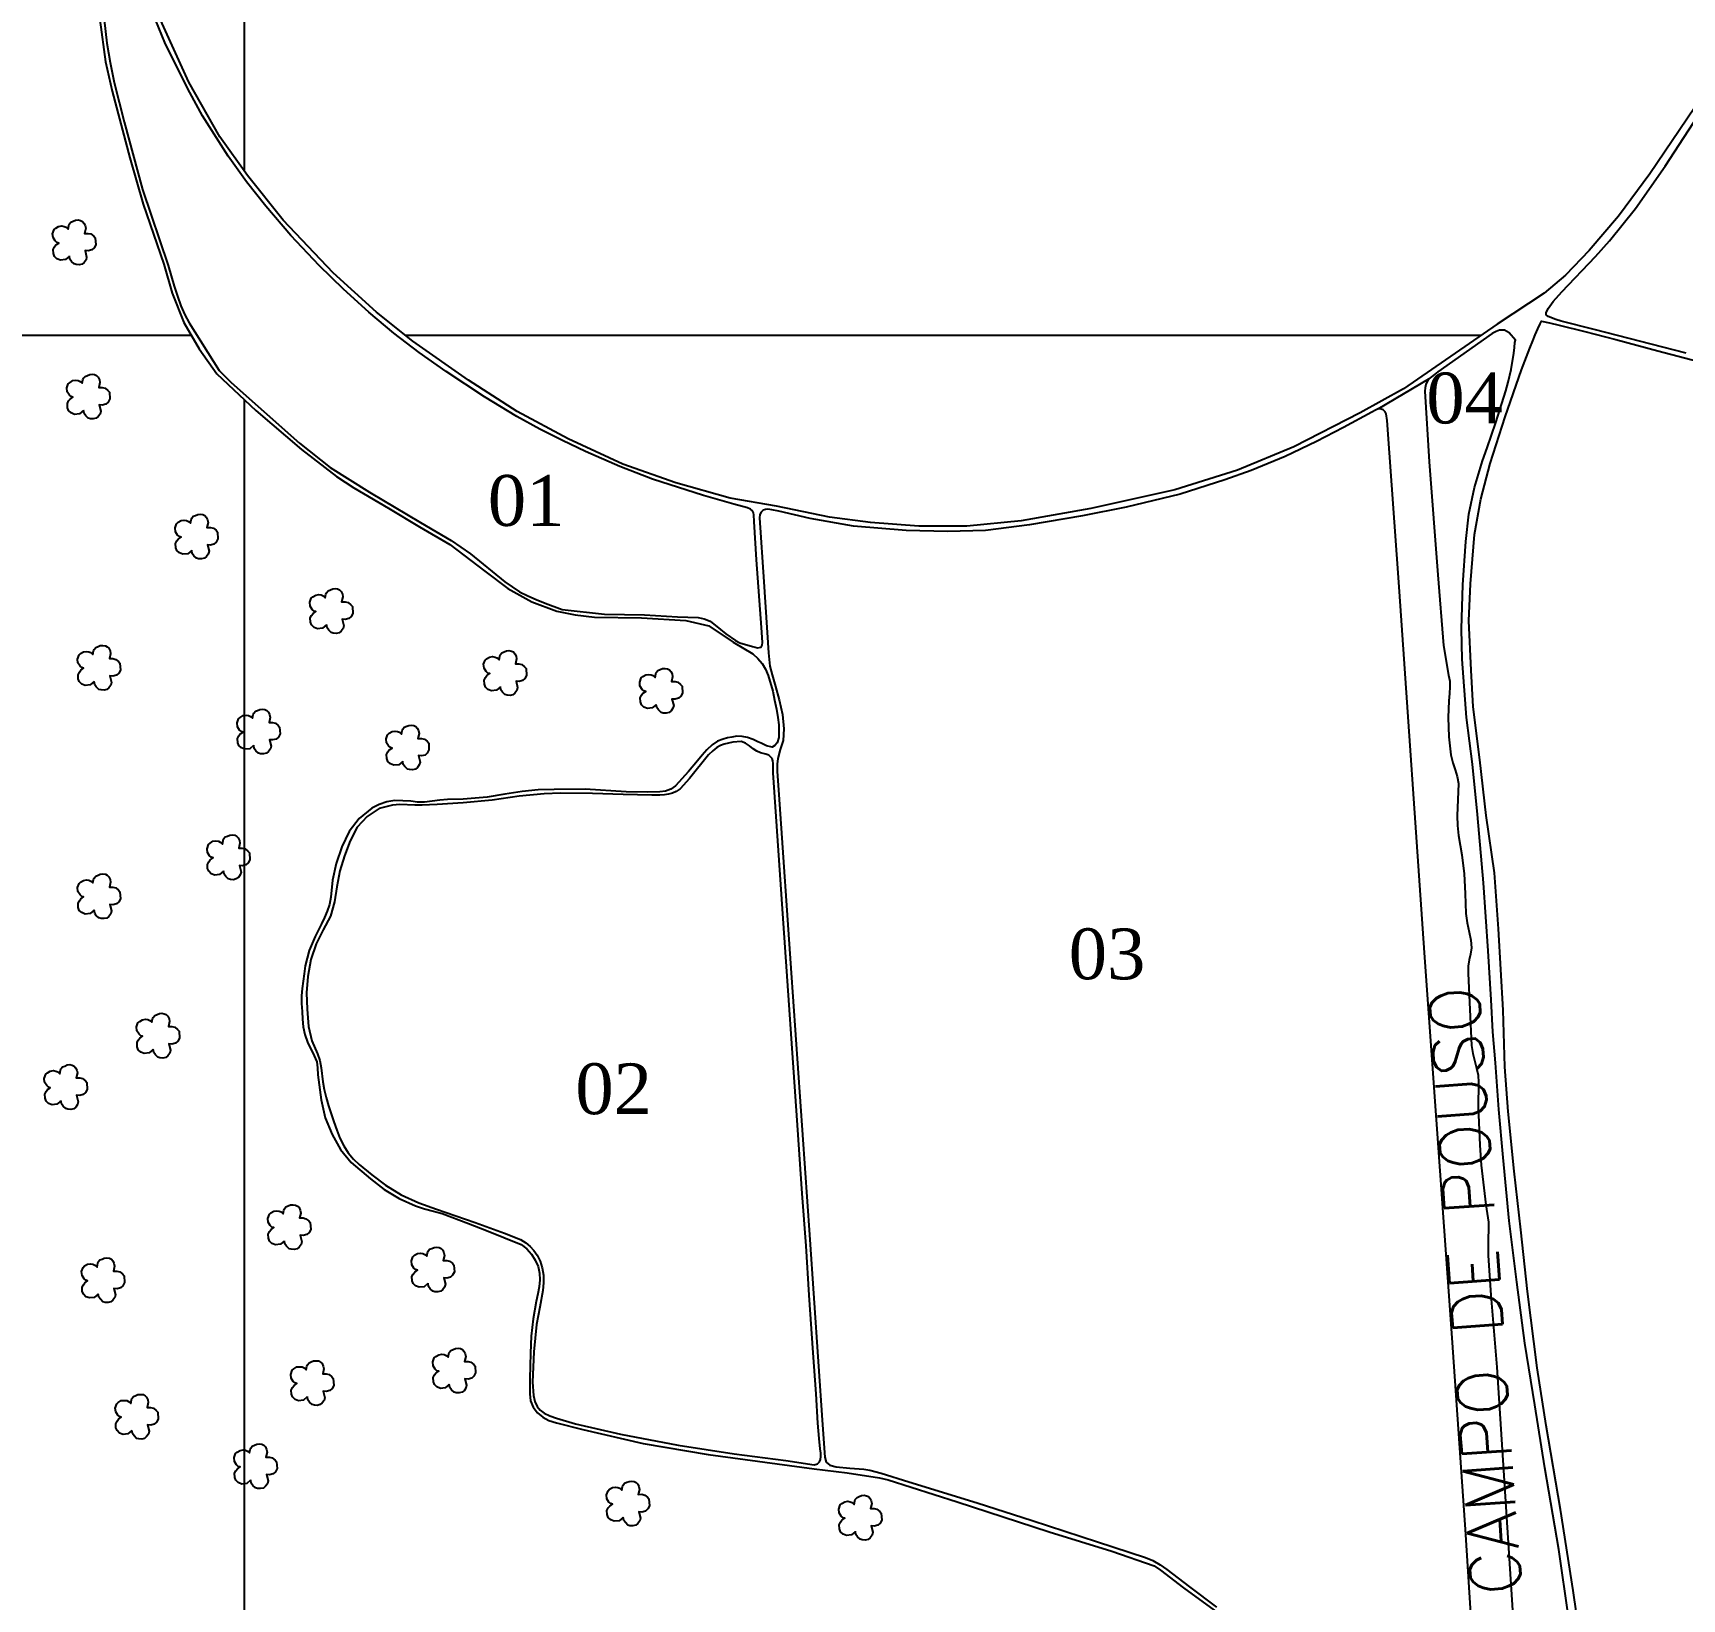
# Model space of a CAD drawing. Extents: x 736225 to 741536, y 7840815 to 7848326.
# Drawn here: x 736863 to 737935, y 7843178 to 7844196 of the extents above; entities that cross this region are included whole.
import ezdxf
from ezdxf.enums import TextEntityAlignment as Align

# ---------------------------------------------------------------- set-up
doc = ezdxf.new("R2010")
doc.units = 0
doc.header["$LTSCALE"] = 0.6
doc.linetypes.add('CONTINUO', pattern=[0])
for name, color, linetype in [('0114001311', 1, 'Continuous'), ('0114001311001', 5, 'Continuous'), ('0114001311002', 5, 'Continuous'), ('0114001311003', 5, 'Continuous'), ('0114001311004', 5, 'Continuous'), ('0114001311005', 5, 'Continuous'), ('0114001311010', 5, 'Continuous'), ('_SIMBOLO ARVORE', 118, 'Continuous'), ('CAMPO DE POUSO', 7, 'Continuous'), ('MALHA', 8, 'Continuous'), ('TEXTO', 7, 'Continuous'), ('TEXTO_NUN_TAL', 7, 'Continuous')]:
    doc.layers.add(name, color=color, linetype=linetype)
doc.styles.add('AREAS', font='times.ttf')
doc.styles.add('Simplex', font='simplex.shx')

msp = doc.modelspace()

# ---------------------------------------------------------------- linework, layer by layer
at = {"layer": '0114001311'}
for points in [[(736906, 7844205.1), (736909.7, 7844177.8), (736914.1, 7844158.6), (736925.4, 7844115.3), (736934.1, 7844085.2), (736947.5, 7844046.2), (736953.1, 7844027.3), (736960.6, 7844008.3), (736970.5, 7843991.1), (736982, 7843974.8), (737007.4, 7843951), (737037.2, 7843925.7), (737059.9, 7843908.1), (737071.2, 7843900.7), (737093.6, 7843887.6), (737113.8, 7843875.3), (737133.6, 7843863.9), (737156.3, 7843846.5), (737171.2, 7843835.2), (737186.8, 7843826.5), (737203.2, 7843820.5), (737215.1, 7843818.2), (737227.6, 7843816.6), (737258.1, 7843816.1), (737287.1, 7843814.4), (737302, 7843811), (737317.8, 7843800.4), (737330.6, 7843792.7), (737333.9, 7843789.8), (737336.6, 7843786.5), (737338.8, 7843782.9), (737340.6, 7843778.7), (737343.5, 7843768.5), (737344.7, 7843762.7), (737345.9, 7843756.9), (737346.8, 7843751.5), (737347.5, 7843746.6), (737347.4, 7843738.4), (737346.4, 7843735), (737344.8, 7843733.1), (737343.2, 7843732.2), (737339.4, 7843732.9), (737335.9, 7843734.6), (737333.8, 7843735.6), (737330.7, 7843737.1), (737327.2, 7843738.4), (737323.6, 7843739.1), (737320.1, 7843739.2), (737316.9, 7843738.7), (737314.2, 7843738.2), (737311.2, 7843737.3), (737307.7, 7843735.9), (737304.1, 7843733.6), (737300.7, 7843730.4), (737297.6, 7843726.8), (737294.7, 7843723.2), (737288.8, 7843716.2), (737280.2, 7843706.9), (737277.3, 7843704.8), (737273.8, 7843703.5), (737270.1, 7843703), (737262, 7843702.8), (737248.3, 7843703.1), (737221.6, 7843704.8), (737201.4, 7843704.6), (737191, 7843704.3), (737180.6, 7843703.2), (737169.3, 7843701.6), (737157.9, 7843699.6), (737142.3, 7843698.3), (737132.1, 7843698.1), (737127, 7843697.7), (737117, 7843696.4), (737112.6, 7843696.3), (737108.1, 7843697), (737097.7, 7843697.5), (737092.5, 7843696.6), (737087.6, 7843694.9), (737082.9, 7843692.4), (737074.5, 7843685.8), (737068, 7843677.3), (737063.3, 7843667.2), (737059.6, 7843656.5), (737057.3, 7843645.7), (737056.1, 7843634.5), (737055.3, 7843629.8), (737053.8, 7843625.4), (737052.1, 7843621.3), (737050.2, 7843617.3), (737046.1, 7843609.1), (737042.2, 7843600), (737039.5, 7843590), (737038.8, 7843584.8), (737037.5, 7843575.2), (737037.2, 7843570.4), (737037.2, 7843565.4), (737037.5, 7843560.2), (737037.7, 7843555.2), (737038.2, 7843550.2), (737039.3, 7843545.2), (737041.1, 7843540.3), (737045.3, 7843531.5), (737047, 7843527.5), (737047.5, 7843523.5), (737047.8, 7843519), (737050, 7843502.7), (737052.5, 7843491.2), (737057, 7843480.3), (737062.5, 7843470.5), (737069.5, 7843462.1), (737082, 7843451.5), (737090.9, 7843444.4), (737100.7, 7843438.6), (737111.3, 7843433.9), (737117.1, 7843432), (737122.9, 7843430.5), (737128.6, 7843428.8), (737145.6, 7843422.5), (737157.5, 7843417.8), (737179.9, 7843408.8), (737183.6, 7843406), (737186.6, 7843402.4), (737189.1, 7843398.6), (737190.9, 7843394.5), (737191.9, 7843390.2), (737192.1, 7843385.8), (737191.7, 7843381.3), (737190.7, 7843376.7), (737189.7, 7843371.7), (737187.8, 7843360.4), (737186.4, 7843349.2), (737186, 7843338.1), (737185.6, 7843321.6), (737185.5, 7843311.7), (737186, 7843307.1), (737187.7, 7843302.9), (737190.5, 7843299.3), (737194.1, 7843296.4), (737198, 7843294.4), (737202.9, 7843292.8), (737220.1, 7843288.4), (737259.3, 7843279.3), (737301.6, 7843272.1), (737370.4, 7843262.9), (737391.9, 7843260.2), (737413, 7843257), (737418.5, 7843255.7), (737463.5, 7843241.5), (737523.3, 7843222), (737564, 7843209.3), (737591.6, 7843199.7), (737595.6, 7843196.9), (737610.5, 7843185.6), (737649.6, 7843157.1)], [(737942.8, 7844147.7), (737913.9, 7844104.8), (737893.5, 7844077.3), (737874.3, 7844055.1), (737858.9, 7844038.9), (737845.1, 7844027.4), (737814.5, 7844007.2), (737753.6, 7843965), (737725.4, 7843949.6), (737682.4, 7843927.4), (737645.6, 7843912.3), (737604.9, 7843899.4), (737550.4, 7843887.3), (737505, 7843879.3), (737469.7, 7843875.7), (737438.5, 7843875.9), (737407.1, 7843878.1), (737380.5, 7843881.7), (737346, 7843888.7), (737315.9, 7843893.9), (737280.4, 7843904), (737246.1, 7843916.2), (737210.6, 7843932.6), (737177.4, 7843950.3), (737145.6, 7843970.7), (737109.4, 7843996.1), (737085.9, 7844014.9), (737057.7, 7844040.5), (737025.1, 7844074.8), (737002, 7844103.9), (736984.1, 7844128.9), (736963.8, 7844164.5), (736941.2, 7844214.6)]]:
    msp.add_lwpolyline(points, dxfattribs=at)
at = {"layer": '0114001311001'}
msp.add_lwpolyline([(736907, 7844220.5), (736910.6, 7844189.9), (736912.7, 7844177.2), (736913.9, 7844170.8), (736915.3, 7844164.3), (736921.9, 7844138.6), (736933.7, 7844094.8), (736950.5, 7844045.2), (736954.3, 7844031.9), (736956.4, 7844025.3), (736958.6, 7844019), (736961.3, 7844013.3), (736964, 7844008), (736983.5, 7843977.1), (736991.4, 7843969.2), (737035.8, 7843929.7), (737055.7, 7843914), (737081.4, 7843898), (737114.5, 7843878.1), (737134.4, 7843866.4), (737147, 7843857.8), (737169.4, 7843839.5), (737178.9, 7843833.2), (737184.2, 7843830.6), (737189.8, 7843828.2), (737195.5, 7843825.8), (737206.5, 7843821.7), (737234.1, 7843818.5), (737260.1, 7843818.1), (737281.5, 7843816.9), (737295.1, 7843816.4), (737299, 7843815.6), (737302.8, 7843814.1), (737309.6, 7843808.7), (737313, 7843805.9), (737319.3, 7843801.4), (737322.1, 7843799.9), (737330.4, 7843797.6), (737332, 7843797.2), (737333.6, 7843796.8), (737336, 7843797.1), (737336.6, 7843798.4), (737336.8, 7843800.1), (737336.1, 7843809.9), (737332.9, 7843854), (737331.4, 7843878.8), (737331.3, 7843883.1), (737331, 7843884.5), (737330.3, 7843885.8), (737329, 7843886.8), (737327.2, 7843887.7), (737318.3, 7843890.2), (737298.5, 7843895.7), (737265.3, 7843906.4), (737244, 7843914.7), (737221.7, 7843924.3), (737206.8, 7843931.4), (737192, 7843938.9), (737177.2, 7843947.2), (737156, 7843960), (737131.2, 7843976.4), (737113.6, 7843988.8), (737097.2, 7844001.3), (737081, 7844014.9), (737064.4, 7844029.9), (737048.6, 7844045.3), (737030.1, 7844064.7), (737013.9, 7844083.8), (737001.3, 7844099.7), (736989.5, 7844116.3), (736972.7, 7844142.7), (736964.5, 7844157.8), (736956.4, 7844173.7), (736948.3, 7844190.3), (736938.6, 7844214.2)], dxfattribs=at)
at = {"layer": '0114001311002'}
msp.add_lwpolyline([(737343.1, 7843724.8), (737341, 7843726.9), (737339.1, 7843727.6), (737335.5, 7843728.5), (737333.2, 7843729.4), (737330.7, 7843731.1), (737328.3, 7843733), (737325.7, 7843734.8), (737322.9, 7843735.7), (737317.5, 7843735.4), (737312, 7843734.1), (737309.6, 7843733.1), (737307.2, 7843731.8), (737304.6, 7843729.7), (737301.7, 7843727.1), (737289.4, 7843711.7), (737283.3, 7843705), (737280.7, 7843703.3), (737278.3, 7843702.3), (737275.7, 7843701.6), (737273.1, 7843701.2), (737270.2, 7843701), (737264.9, 7843700.9), (737246.2, 7843701.4), (737226.3, 7843702), (737205.6, 7843702.1), (737194.9, 7843701.7), (737178.6, 7843700.2), (737161, 7843697.7), (737142.2, 7843696), (737125.3, 7843694.9), (737120.3, 7843694.6), (737115.6, 7843694.3), (737110.8, 7843694.4), (737101, 7843694.9), (737096.3, 7843694.4), (737087.6, 7843692.2), (737079.9, 7843687.1), (737073.4, 7843680), (737068.7, 7843671.1), (737065.1, 7843661.4), (737062.1, 7843651.6), (737060, 7843641.4), (737058.6, 7843631.5), (737055.9, 7843622.2), (737051.1, 7843613.4), (737046.7, 7843604.2), (737043.2, 7843594), (737041.2, 7843583), (737040.3, 7843572.4), (737040.9, 7843561.7), (737041.7, 7843550.5), (737043.8, 7843541.2), (737047.6, 7843532.8), (737049, 7843528.3), (737049.8, 7843523.7), (737051, 7843514.5), (737051.9, 7843509.5), (737053.2, 7843504.3), (737054.6, 7843499), (737058.1, 7843488.4), (737060.1, 7843483), (737062.1, 7843477.8), (737064.6, 7843472.9), (737067.5, 7843468.3), (737070.9, 7843464.3), (737074.6, 7843460.7), (737082.9, 7843454), (737091.8, 7843447.3), (737101.9, 7843441), (737113.4, 7843435.8), (737124.9, 7843431.8), (737150.1, 7843423), (737169.1, 7843416.1), (737179.4, 7843412), (737183, 7843409.8), (737185.8, 7843407.5), (737188.2, 7843404.9), (737190.4, 7843401.8), (737192.3, 7843398), (737193.7, 7843393.5), (737194.4, 7843388.7), (737194.5, 7843383.9), (737194, 7843378.8), (737192, 7843368), (737190, 7843356.7), (737188.1, 7843339), (737187.4, 7843319.3), (737188, 7843310.6), (737188.9, 7843306.6), (737190.3, 7843303.5), (737192.2, 7843301.1), (737194.9, 7843299), (737198.6, 7843297.3), (737203, 7843295.9), (737215.3, 7843292.2), (737244.5, 7843285.4), (737282, 7843278.3), (737318.4, 7843272.6), (737352, 7843268.2), (737370.4, 7843265.4), (737372.7, 7843266.2), (737373.9, 7843267.4), (737374.6, 7843269), (737374.8, 7843270.8), (737374.7, 7843273), (737374.3, 7843275.8), (737373.6, 7843282.5), (737372.9, 7843292.6), (737371.8, 7843311.7), (737369.8, 7843338.3), (737367.2, 7843375.9), (737365.2, 7843407.8), (737362.7, 7843441.9), (737359.6, 7843486.4), (737350.3, 7843620.6), (737343.8, 7843715.4), (737343.7, 7843721.5), (737343.5, 7843723.3)], close=True, dxfattribs=at)
at = {"layer": '0114001311003'}
msp.add_lwpolyline([(737799.9, 7843131.3), (737793.9, 7843223.5), (737785, 7843351), (737767.6, 7843595.4), (737750.9, 7843836.4), (737743.1, 7843944.6), (737742.4, 7843948.9), (737741.8, 7843950.1), (737740.5, 7843951.4), (737738.5, 7843952), (737737.1, 7843952), (737735.4, 7843951.3), (737733, 7843950), (737714.6, 7843939.9), (737697.1, 7843930.8), (737676.8, 7843921), (737654.5, 7843911.9), (737637.5, 7843905.9), (737608.4, 7843896.7), (737573.3, 7843888.1), (737544.9, 7843882.5), (737510.5, 7843876.6), (737481.8, 7843872.9), (737457.2, 7843872.3), (737430.2, 7843872.9), (737396, 7843875.8), (737367.8, 7843880.7), (737347.4, 7843885.6), (737343, 7843886.5), (737340.3, 7843886.8), (737338.8, 7843886.7), (737337.3, 7843886.1), (737335.9, 7843884.9), (737335.1, 7843883.4), (737334.8, 7843881.2), (737337.7, 7843839.7), (737340.8, 7843793.5), (737341.7, 7843784.7), (737343.2, 7843779.1), (737345.4, 7843771.6), (737347.8, 7843762.9), (737349.8, 7843753.3), (737350.8, 7843744.1), (737350.3, 7843736.4), (737348.4, 7843730.6), (737346.8, 7843724.8), (737346.5, 7843721), (737346.4, 7843716.4), (737347.7, 7843698.1), (737355.2, 7843588.4), (737367.4, 7843415), (737375.9, 7843291.5), (737377.3, 7843270.4), (737378.3, 7843267.2), (737380.7, 7843265.3), (737384.8, 7843264.2), (737393.6, 7843263.4), (737402.8, 7843262.6), (737406.7, 7843262), (737414.1, 7843260.1), (737432, 7843254.5), (737476.4, 7843240.8), (737512.1, 7843229.2), (737554.7, 7843215.5), (737585.9, 7843205.2), (737590.6, 7843203.2), (737595.4, 7843200.5), (737599.7, 7843197.5), (737603.4, 7843194.6), (737614.5, 7843186.2), (737632.1, 7843172.9)], dxfattribs=at)
at = {"layer": '0114001311004'}
msp.add_lwpolyline([(737861, 7843166.7), (737854.7, 7843210.4), (737845.5, 7843263.6), (737839, 7843304.5), (737832.6, 7843344.5), (737827.3, 7843384.3), (737822.4, 7843424.2), (737818.4, 7843465.4), (737815.6, 7843496.6), (737813.5, 7843526.9), (737811.7, 7843547.1), (737810.6, 7843567.8), (737808.7, 7843599.7), (737807.1, 7843621.7), (737805.7, 7843643.9), (737801.7, 7843688.4), (737798.5, 7843721.1), (737794.6, 7843751.3), (737791.7, 7843789.3), (737791.4, 7843809), (737792.2, 7843837.7), (737794.1, 7843865.8), (737796.2, 7843883.6), (737799.9, 7843900.9), (737805.1, 7843918.2), (737808.1, 7843926.8), (737813.7, 7843943.1), (737820.2, 7843963.9), (737821.7, 7843969.4), (737823.6, 7843977.7), (737825.3, 7843988.3), (737825.9, 7843992), (737826.1, 7843995.2), (737826.4, 7843996.8), (737822.3, 7844001.5), (737819.2, 7844003.2), (737817.4, 7844003.3), (737816, 7844003.2), (737813.9, 7844002.3), (737811.2, 7844001.1), (737776, 7843976.1), (737773.8, 7843974.5), (737771.9, 7843973), (737770.2, 7843971.5), (737769, 7843969.8), (737768.2, 7843967.9), (737767.8, 7843965.8), (737767.6, 7843963.6), (737770.4, 7843917.7), (737775.9, 7843844.1), (737779.7, 7843798.2), (737783, 7843779), (737783.7, 7843775.1), (737783.8, 7843771.3), (737783.6, 7843767.1), (737783.1, 7843762.3), (737782.6, 7843751.3), (737783.1, 7843738.9), (737783.7, 7843732.9), (737784.5, 7843727.2), (737785.7, 7843722), (737787.2, 7843717.4), (737788.5, 7843713), (737789.3, 7843708.4), (737788.5, 7843687.4), (737788.8, 7843681.1), (737789.5, 7843674.6), (737791.6, 7843662), (737793, 7843649.8), (737793.8, 7843636.9), (737794.1, 7843623.9), (737795, 7843617.8), (737796.4, 7843611.9), (737797.5, 7843606.6), (737797.8, 7843601.7), (737797.3, 7843597.6), (737796.4, 7843593.9), (737795.7, 7843589.7), (737795.6, 7843584.9), (737797.9, 7843538.1), (737798.7, 7843532.9), (737801.2, 7843523.3), (737802.1, 7843518.8), (737802.4, 7843514.1), (737802.1, 7843497.9), (737803.3, 7843473.4), (737804.1, 7843460.3), (737807.2, 7843434.6), (737809, 7843423.3), (737809, 7843418.1), (737808.7, 7843413), (737808.7, 7843401.6), (737810.5, 7843375.7), (737814.4, 7843329), (737832.5, 7843046.6)], dxfattribs=at)
at = {"layer": '0114001311005'}
msp.add_lwpolyline([(737870.2, 7843140.4), (737864, 7843183.7), (737855.8, 7843236.4), (737846.4, 7843291.1), (737840.5, 7843328.5), (737834.2, 7843378.1), (737829.9, 7843418.3), (737825.5, 7843456.5), (737821.6, 7843495.2), (737819.6, 7843524.3), (737818.5, 7843561), (737815.5, 7843614), (737812.7, 7843650.5), (737807.4, 7843687.7), (737803.2, 7843723.9), (737798.9, 7843758.3), (737797.7, 7843782.2), (737796.2, 7843814.3), (737797.2, 7843838.2), (737799.9, 7843870.3), (737804, 7843893.4), (737810, 7843916.5), (737819.7, 7843946.8), (737830.4, 7843977.5), (737835.7, 7843991.6), (737837.7, 7843996.4), (737839.2, 7844000.3), (737840.9, 7844004.2), (737842.5, 7844007.3), (737843.3, 7844009), (737848.5, 7844008), (737854.8, 7844006.6), (737871.6, 7844002.4), (737891.8, 7843997.2), (737919, 7843989.9), (737953.7, 7843980.7)], dxfattribs=at)
at = {"layer": '0114001311010'}
msp.add_lwpolyline([(737937.4, 7843988.3), (737877.6, 7844003.7), (737856.2, 7844009.1), (737852.6, 7844010.1), (737847.7, 7844012.2), (737846.3, 7844013.2), (737846.3, 7844014.6), (737847.7, 7844017.4), (737850.9, 7844021.8), (737856.5, 7844028.2), (737878.4, 7844051.1), (737887.5, 7844061.3), (737904.4, 7844082.3), (737923.7, 7844109.9), (737951.3, 7844152.2)], dxfattribs=at)
at = {"layer": '_SIMBOLO ARVORE', "color": 3, "linetype": 'CONTINUO'}
for points in [[(736886.1, 7844051.2, 0), (736883.6, 7844049.1, 0), (736880.4, 7844048.8, 0), (736878.1, 7844049.6, 0), (736876.5, 7844051.2, 0), (736875.8, 7844053.1, 0), (736875.6, 7844055.7, 0), (736876.5, 7844057.4, 0), (736877.4, 7844058.7, 0), (736879.3, 7844059.9, 0), (736878.1, 7844060.3, 0), (736876.9, 7844061.3, 0), (736875.6, 7844063.4, 0), (736875.3, 7844065.9, 0), (736876.3, 7844068.6, 0), (736877.4, 7844069.6, 0), (736879.2, 7844070.7, 0), (736881.2, 7844071, 0), (736882.8, 7844070.7, 0), (736884, 7844070.2, 0), (736885.4, 7844068.9, 0), (736885.8, 7844071.3, 0), (736886.1, 7844072.2, 0), (736887.2, 7844073.5, 0), (736888.7, 7844074.1, 0), (736890.2, 7844074.7, 0), (736891.8, 7844074.9, 0), (736893.4, 7844074.6, 0), (736894.7, 7844074, 0), (736895.6, 7844072.9, 0), (736896.5, 7844071.3, 0), (736896.8, 7844069.5, 0), (736896, 7844066.2, 0), (736898.3, 7844066.2, 0), (736900.2, 7844065.8, 0), (736902, 7844064.4, 0), (736903, 7844063.2, 0), (736903.3, 7844058.8, 0), (736902.2, 7844056.7, 0), (736900.7, 7844055.4, 0), (736898.4, 7844054.8, 0), (736896.4, 7844055, 0), (736897.4, 7844050.8, 0), (736897, 7844049, 0), (736895.7, 7844047.3, 0), (736894.4, 7844046.2, 0), (736892.5, 7844045.8, 0), (736890.6, 7844045.9, 0), (736889.2, 7844046.3, 0), (736887.6, 7844047.9, 0), (736886.5, 7844049.3, 0), (736886.2, 7844051.5, 0)], [(736895.3, 7843951, 0), (736892.8, 7843948.9, 0), (736889.6, 7843948.5, 0), (736887.3, 7843949.4, 0), (736885.7, 7843951, 0), (736885, 7843952.8, 0), (736884.9, 7843955.5, 0), (736885.7, 7843957.2, 0), (736886.7, 7843958.4, 0), (736888.5, 7843959.7, 0), (736887.3, 7843960.1, 0), (736886.2, 7843961, 0), (736884.8, 7843963.2, 0), (736884.6, 7843965.7, 0), (736885.5, 7843968.4, 0), (736886.6, 7843969.3, 0), (736888.5, 7843970.5, 0), (736890.4, 7843970.7, 0), (736892, 7843970.5, 0), (736893.2, 7843969.9, 0), (736894.6, 7843968.7, 0), (736895, 7843971, 0), (736895.4, 7843972, 0), (736896.4, 7843973.2, 0), (736897.9, 7843973.8, 0), (736899.4, 7843974.5, 0), (736901.1, 7843974.6, 0), (736902.6, 7843974.4, 0), (736903.9, 7843973.7, 0), (736904.9, 7843972.7, 0), (736905.7, 7843971, 0), (736906, 7843969.2, 0), (736905.3, 7843966, 0), (736907.6, 7843966, 0), (736909.4, 7843965.5, 0), (736911.2, 7843964.1, 0), (736912.2, 7843963, 0), (736912.5, 7843958.5, 0), (736911.4, 7843956.5, 0), (736909.9, 7843955.2, 0), (736907.6, 7843954.5, 0), (736905.6, 7843954.7, 0), (736906.7, 7843950.5, 0), (736906.2, 7843948.7, 0), (736905, 7843947, 0), (736903.6, 7843946, 0), (736901.7, 7843945.5, 0), (736899.9, 7843945.6, 0), (736898.4, 7843946, 0), (736896.8, 7843947.6, 0), (736895.7, 7843949, 0), (736895.4, 7843951.2, 0)], [(736965.7, 7843860, 0), (736963.1, 7843857.9, 0), (736959.9, 7843857.5, 0), (736957.7, 7843858.4, 0), (736956, 7843860, 0), (736955.4, 7843861.8, 0), (736955.2, 7843864.5, 0), (736956.1, 7843866.2, 0), (736957, 7843867.4, 0), (736958.8, 7843868.7, 0), (736957.7, 7843869, 0), (736956.5, 7843870, 0), (736955.1, 7843872.1, 0), (736954.9, 7843874.7, 0), (736955.9, 7843877.3, 0), (736956.9, 7843878.3, 0), (736958.8, 7843879.4, 0), (736960.8, 7843879.7, 0), (736962.3, 7843879.5, 0), (736963.6, 7843878.9, 0), (736964.9, 7843877.7, 0), (736965.4, 7843880, 0), (736965.7, 7843880.9, 0), (736966.7, 7843882.2, 0), (736968.2, 7843882.8, 0), (736969.7, 7843883.4, 0), (736971.4, 7843883.6, 0), (736973, 7843883.4, 0), (736974.2, 7843882.7, 0), (736975.2, 7843881.7, 0), (736976, 7843880, 0), (736976.4, 7843878.2, 0), (736975.6, 7843874.9, 0), (736977.9, 7843875, 0), (736979.8, 7843874.5, 0), (736981.6, 7843873.1, 0), (736982.5, 7843872, 0), (736982.8, 7843867.5, 0), (736981.7, 7843865.5, 0), (736980.2, 7843864.1, 0), (736977.9, 7843863.5, 0), (736975.9, 7843863.7, 0), (736977, 7843859.5, 0), (736976.5, 7843857.7, 0), (736975.3, 7843856, 0), (736974, 7843854.9, 0), (736972.1, 7843854.5, 0), (736970.2, 7843854.6, 0), (736968.8, 7843855, 0), (736967.2, 7843856.6, 0), (736966.1, 7843858, 0), (736965.7, 7843860.2, 0)], [(737053.3, 7843811.6, 0), (737050.8, 7843809.5, 0), (737047.6, 7843809.1, 0), (737045.3, 7843810, 0), (737043.7, 7843811.6, 0), (737043, 7843813.4, 0), (737042.8, 7843816.1, 0), (737043.7, 7843817.8, 0), (737044.6, 7843819, 0), (737046.5, 7843820.3, 0), (737045.3, 7843820.6, 0), (737044.1, 7843821.6, 0), (737042.8, 7843823.7, 0), (737042.5, 7843826.3, 0), (737043.5, 7843828.9, 0), (737044.5, 7843829.9, 0), (737046.4, 7843831, 0), (737048.4, 7843831.3, 0), (737050, 7843831.1, 0), (737051.2, 7843830.5, 0), (737052.6, 7843829.3, 0), (737053, 7843831.6, 0), (737053.3, 7843832.5, 0), (737054.4, 7843833.8, 0), (737055.9, 7843834.4, 0), (737057.4, 7843835, 0), (737059, 7843835.2, 0), (737060.6, 7843835, 0), (737061.9, 7843834.3, 0), (737062.8, 7843833.3, 0), (737063.7, 7843831.6, 0), (737064, 7843829.8, 0), (737063.2, 7843826.5, 0), (737065.5, 7843826.6, 0), (737067.4, 7843826.1, 0), (737069.2, 7843824.7, 0), (737070.2, 7843823.6, 0), (737070.4, 7843819.1, 0), (737069.3, 7843817.1, 0), (737067.9, 7843815.7, 0), (737065.6, 7843815.1, 0), (737063.6, 7843815.3, 0), (737064.6, 7843811.1, 0), (737064.1, 7843809.3, 0), (737062.9, 7843807.6, 0), (737061.6, 7843806.5, 0), (737059.7, 7843806.1, 0), (737057.8, 7843806.2, 0), (737056.4, 7843806.6, 0), (737054.8, 7843808.2, 0), (737053.7, 7843809.6, 0), (737053.4, 7843811.8, 0)], [(736902.2, 7843774.7, 0), (736899.7, 7843772.6, 0), (736896.5, 7843772.2, 0), (736894.2, 7843773.1, 0), (736892.6, 7843774.7, 0), (736892, 7843776.5, 0), (736891.8, 7843779.2, 0), (736892.7, 7843780.9, 0), (736893.6, 7843782.1, 0), (736895.4, 7843783.4, 0), (736894.2, 7843783.8, 0), (736893.1, 7843784.7, 0), (736891.7, 7843786.9, 0), (736891.5, 7843789.4, 0), (736892.5, 7843792.1, 0), (736893.5, 7843793, 0), (736895.4, 7843794.2, 0), (736897.3, 7843794.4, 0), (736898.9, 7843794.2, 0), (736900.2, 7843793.6, 0), (736901.5, 7843792.4, 0), (736901.9, 7843794.7, 0), (736902.3, 7843795.7, 0), (736903.3, 7843797, 0), (736904.8, 7843797.5, 0), (736906.3, 7843798.2, 0), (736908, 7843798.3, 0), (736909.6, 7843798.1, 0), (736910.8, 7843797.4, 0), (736911.8, 7843796.4, 0), (736912.6, 7843794.7, 0), (736912.9, 7843792.9, 0), (736912.2, 7843789.7, 0), (736914.5, 7843789.7, 0), (736916.4, 7843789.2, 0), (736918.1, 7843787.8, 0), (736919.1, 7843786.7, 0), (736919.4, 7843782.2, 0), (736918.3, 7843780.2, 0), (736916.8, 7843778.9, 0), (736914.5, 7843778.2, 0), (736912.5, 7843778.4, 0), (736913.6, 7843774.2, 0), (736913.1, 7843772.4, 0), (736911.9, 7843770.7, 0), (736910.6, 7843769.7, 0), (736908.7, 7843769.2, 0), (736906.8, 7843769.3, 0), (736905.4, 7843769.7, 0), (736903.7, 7843771.3, 0), (736902.7, 7843772.7, 0), (736902.3, 7843774.9, 0)], [(737166.3, 7843771.2, 0), (737163.8, 7843769.1, 0), (737160.6, 7843768.8, 0), (737158.3, 7843769.6, 0), (737156.7, 7843771.2, 0), (737156, 7843773.1, 0), (737155.8, 7843775.7, 0), (737156.7, 7843777.4, 0), (737157.6, 7843778.7, 0), (737159.5, 7843779.9, 0), (737158.3, 7843780.3, 0), (737157.1, 7843781.3, 0), (737155.8, 7843783.4, 0), (737155.5, 7843786, 0), (737156.5, 7843788.6, 0), (737157.5, 7843789.6, 0), (737159.4, 7843790.7, 0), (737161.4, 7843791, 0), (737163, 7843790.7, 0), (737164.2, 7843790.2, 0), (737165.6, 7843788.9, 0), (737166, 7843791.3, 0), (737166.3, 7843792.2, 0), (737167.3, 7843793.5, 0), (737168.9, 7843794.1, 0), (737170.3, 7843794.7, 0), (737172, 7843794.9, 0), (737173.6, 7843794.6, 0), (737174.9, 7843794, 0), (737175.8, 7843792.9, 0), (737176.7, 7843791.3, 0), (737177, 7843789.5, 0), (737176.2, 7843786.2, 0), (737178.5, 7843786.2, 0), (737180.4, 7843785.8, 0), (737182.2, 7843784.4, 0), (737183.2, 7843783.2, 0), (737183.4, 7843778.8, 0), (737182.3, 7843776.7, 0), (737180.9, 7843775.4, 0), (737178.6, 7843774.8, 0), (737176.6, 7843775, 0), (737177.6, 7843770.8, 0), (737177.1, 7843769, 0), (737175.9, 7843767.3, 0), (737174.6, 7843766.2, 0), (737172.7, 7843765.8, 0), (737170.8, 7843765.9, 0), (737169.4, 7843766.3, 0), (737167.8, 7843767.9, 0), (737166.7, 7843769.3, 0), (737166.4, 7843771.5, 0)], [(737267.7, 7843759.7, 0), (737265.2, 7843757.6, 0), (737262, 7843757.2, 0), (737259.8, 7843758.1, 0), (737258.1, 7843759.7, 0), (737257.5, 7843761.5, 0), (737257.3, 7843764.2, 0), (737258.2, 7843765.9, 0), (737259.1, 7843767.2, 0), (737260.9, 7843768.4, 0), (737259.7, 7843768.8, 0), (737258.6, 7843769.7, 0), (737257.2, 7843771.9, 0), (737257, 7843774.4, 0), (737258, 7843777.1, 0), (737259, 7843778, 0), (737260.9, 7843779.2, 0), (737262.8, 7843779.4, 0), (737264.4, 7843779.2, 0), (737265.7, 7843778.6, 0), (737267, 7843777.4, 0), (737267.4, 7843779.8, 0), (737267.8, 7843780.7, 0), (737268.8, 7843782, 0), (737270.3, 7843782.5, 0), (737271.8, 7843783.2, 0), (737273.5, 7843783.3, 0), (737275.1, 7843783.1, 0), (737276.3, 7843782.4, 0), (737277.3, 7843781.4, 0), (737278.1, 7843779.8, 0), (737278.4, 7843777.9, 0), (737277.7, 7843774.7, 0), (737280, 7843774.7, 0), (737281.9, 7843774.3, 0), (737283.6, 7843772.8, 0), (737284.6, 7843771.7, 0), (737284.9, 7843767.2, 0), (737283.8, 7843765.2, 0), (737282.3, 7843763.9, 0), (737280, 7843763.3, 0), (737278, 7843763.4, 0), (737279.1, 7843759.3, 0), (737278.6, 7843757.5, 0), (737277.4, 7843755.8, 0), (737276.1, 7843754.7, 0), (737274.2, 7843754.2, 0), (737272.3, 7843754.3, 0), (737270.9, 7843754.7, 0), (737269.3, 7843756.3, 0), (737268.2, 7843757.8, 0), (737267.8, 7843759.9, 0)], [(737006, 7843733.2, 0), (737003.5, 7843731.1, 0), (737000.3, 7843730.7, 0), (736998, 7843731.6, 0), (736996.4, 7843733.2, 0), (736995.7, 7843735, 0), (736995.6, 7843737.7, 0), (736996.4, 7843739.4, 0), (736997.3, 7843740.7, 0), (736999.2, 7843741.9, 0), (736998, 7843742.3, 0), (736996.9, 7843743.2, 0), (736995.5, 7843745.4, 0), (736995.3, 7843747.9, 0), (736996.2, 7843750.6, 0), (736997.3, 7843751.5, 0), (736999.1, 7843752.7, 0), (737001.1, 7843752.9, 0), (737002.7, 7843752.7, 0), (737003.9, 7843752.1, 0), (737005.3, 7843750.9, 0), (737005.7, 7843753.3, 0), (737006.1, 7843754.2, 0), (737007.1, 7843755.5, 0), (737008.6, 7843756, 0), (737010.1, 7843756.7, 0), (737011.7, 7843756.8, 0), (737013.3, 7843756.6, 0), (737014.6, 7843755.9, 0), (737015.6, 7843754.9, 0), (737016.4, 7843753.3, 0), (737016.7, 7843751.4, 0), (737016, 7843748.2, 0), (737018.2, 7843748.2, 0), (737020.1, 7843747.8, 0), (737021.9, 7843746.3, 0), (737022.9, 7843745.2, 0), (737023.2, 7843740.7, 0), (737022.1, 7843738.7, 0), (737020.6, 7843737.4, 0), (737018.3, 7843736.8, 0), (737016.3, 7843736.9, 0), (737017.4, 7843732.8, 0), (737016.9, 7843731, 0), (737015.7, 7843729.3, 0), (737014.3, 7843728.2, 0), (737012.4, 7843727.7, 0), (737010.5, 7843727.8, 0), (737009.1, 7843728.2, 0), (737007.5, 7843729.8, 0), (737006.4, 7843731.3, 0), (737006.1, 7843733.4, 0)], [(737102.9, 7843722.8, 0), (737100.3, 7843720.7, 0), (737097.1, 7843720.4, 0), (737094.9, 7843721.3, 0), (737093.3, 7843722.8, 0), (737092.6, 7843724.7, 0), (737092.4, 7843727.3, 0), (737093.3, 7843729, 0), (737094.2, 7843730.3, 0), (737096, 7843731.5, 0), (737094.9, 7843731.9, 0), (737093.7, 7843732.9, 0), (737092.4, 7843735, 0), (737092.1, 7843737.6, 0), (737093.1, 7843740.2, 0), (737094.1, 7843741.2, 0), (737096, 7843742.3, 0), (737098, 7843742.6, 0), (737099.5, 7843742.3, 0), (737100.8, 7843741.8, 0), (737102.2, 7843740.6, 0), (737102.6, 7843742.9, 0), (737102.9, 7843743.8, 0), (737103.9, 7843745.1, 0), (737105.5, 7843745.7, 0), (737106.9, 7843746.3, 0), (737108.6, 7843746.5, 0), (737110.2, 7843746.2, 0), (737111.5, 7843745.6, 0), (737112.4, 7843744.5, 0), (737113.2, 7843742.9, 0), (737113.6, 7843741.1, 0), (737112.8, 7843737.8, 0), (737115.1, 7843737.8, 0), (737117, 7843737.4, 0), (737118.8, 7843736, 0), (737119.8, 7843734.8, 0), (737120, 7843730.4, 0), (737118.9, 7843728.3, 0), (737117.5, 7843727, 0), (737115.2, 7843726.4, 0), (737113.1, 7843726.6, 0), (737114.2, 7843722.4, 0), (737113.7, 7843720.6, 0), (737112.5, 7843718.9, 0), (737111.2, 7843717.8, 0), (737109.3, 7843717.4, 0), (737107.4, 7843717.5, 0), (737106, 7843717.9, 0), (737104.4, 7843719.5, 0), (737103.3, 7843720.9, 0), (737102.9, 7843723.1, 0)], [(736986.4, 7843651.4, 0), (736983.9, 7843649.3, 0), (736980.7, 7843648.9, 0), (736978.4, 7843649.8, 0), (736976.8, 7843651.4, 0), (736976.1, 7843653.2, 0), (736976, 7843655.9, 0), (736976.8, 7843657.6, 0), (736977.7, 7843658.9, 0), (736979.6, 7843660.1, 0), (736978.4, 7843660.5, 0), (736977.3, 7843661.4, 0), (736975.9, 7843663.6, 0), (736975.7, 7843666.1, 0), (736976.6, 7843668.8, 0), (736977.7, 7843669.7, 0), (736979.5, 7843670.9, 0), (736981.5, 7843671.1, 0), (736983.1, 7843670.9, 0), (736984.3, 7843670.3, 0), (736985.7, 7843669.1, 0), (736986.1, 7843671.4, 0), (736986.5, 7843672.4, 0), (736987.5, 7843673.7, 0), (736989, 7843674.2, 0), (736990.5, 7843674.9, 0), (736992.1, 7843675, 0), (736993.7, 7843674.8, 0), (736995, 7843674.1, 0), (736996, 7843673.1, 0), (736996.8, 7843671.5, 0), (736997.1, 7843669.6, 0), (736996.4, 7843666.4, 0), (736998.6, 7843666.4, 0), (737000.5, 7843665.9, 0), (737002.3, 7843664.5, 0), (737003.3, 7843663.4, 0), (737003.6, 7843658.9, 0), (737002.5, 7843656.9, 0), (737001, 7843655.6, 0), (736998.7, 7843655, 0), (736996.7, 7843655.1, 0), (736997.8, 7843650.9, 0), (736997.3, 7843649.2, 0), (736996.1, 7843647.4, 0), (736994.7, 7843646.4, 0), (736992.8, 7843645.9, 0), (736990.9, 7843646, 0), (736989.5, 7843646.4, 0), (736987.9, 7843648, 0), (736986.8, 7843649.5, 0), (736986.5, 7843651.6, 0)], [(736902.2, 7843626.1, 0), (736899.7, 7843623.9, 0), (736896.5, 7843623.6, 0), (736894.2, 7843624.5, 0), (736892.6, 7843626, 0), (736892, 7843627.9, 0), (736891.8, 7843630.6, 0), (736892.7, 7843632.3, 0), (736893.6, 7843633.5, 0), (736895.4, 7843634.8, 0), (736894.2, 7843635.1, 0), (736893.1, 7843636.1, 0), (736891.7, 7843638.2, 0), (736891.5, 7843640.8, 0), (736892.5, 7843643.4, 0), (736893.5, 7843644.4, 0), (736895.4, 7843645.5, 0), (736897.3, 7843645.8, 0), (736898.9, 7843645.6, 0), (736900.2, 7843645, 0), (736901.5, 7843643.8, 0), (736901.9, 7843646.1, 0), (736902.3, 7843647, 0), (736903.3, 7843648.3, 0), (736904.8, 7843648.9, 0), (736906.3, 7843649.5, 0), (736908, 7843649.7, 0), (736909.6, 7843649.5, 0), (736910.8, 7843648.8, 0), (736911.8, 7843647.8, 0), (736912.6, 7843646.1, 0), (736912.9, 7843644.3, 0), (736912.2, 7843641, 0), (736914.5, 7843641.1, 0), (736916.4, 7843640.6, 0), (736918.1, 7843639.2, 0), (736919.1, 7843638.1, 0), (736919.4, 7843633.6, 0), (736918.3, 7843631.6, 0), (736916.8, 7843630.2, 0), (736914.5, 7843629.6, 0), (736912.5, 7843629.8, 0), (736913.6, 7843625.6, 0), (736913.1, 7843623.8, 0), (736911.9, 7843622.1, 0), (736910.6, 7843621, 0), (736908.7, 7843620.6, 0), (736906.8, 7843620.7, 0), (736905.4, 7843621.1, 0), (736903.7, 7843622.7, 0), (736902.7, 7843624.1, 0), (736902.3, 7843626.3, 0)], [(736940.6, 7843535.5, 0), (736938.1, 7843533.3, 0), (736934.9, 7843533, 0), (736932.6, 7843533.9, 0), (736931, 7843535.4, 0), (736930.3, 7843537.3, 0), (736930.2, 7843540, 0), (736931, 7843541.6, 0), (736931.9, 7843542.9, 0), (736933.8, 7843544.1, 0), (736932.6, 7843544.5, 0), (736931.5, 7843545.5, 0), (736930.1, 7843547.6, 0), (736929.9, 7843550.2, 0), (736930.8, 7843552.8, 0), (736931.9, 7843553.8, 0), (736933.7, 7843554.9, 0), (736935.7, 7843555.2, 0), (736937.3, 7843555, 0), (736938.5, 7843554.4, 0), (736939.9, 7843553.2, 0), (736940.3, 7843555.5, 0), (736940.7, 7843556.4, 0), (736941.7, 7843557.7, 0), (736943.2, 7843558.3, 0), (736944.7, 7843558.9, 0), (736946.3, 7843559.1, 0), (736947.9, 7843558.8, 0), (736949.2, 7843558.2, 0), (736950.2, 7843557.1, 0), (736951, 7843555.5, 0), (736951.3, 7843553.7, 0), (736950.6, 7843550.4, 0), (736952.8, 7843550.4, 0), (736954.7, 7843550, 0), (736956.5, 7843548.6, 0), (736957.5, 7843547.5, 0), (736957.8, 7843543, 0), (736956.7, 7843541, 0), (736955.2, 7843539.6, 0), (736952.9, 7843539, 0), (736950.9, 7843539.2, 0), (736952, 7843535, 0), (736951.5, 7843533.2, 0), (736950.3, 7843531.5, 0), (736948.9, 7843530.4, 0), (736947, 7843530, 0), (736945.1, 7843530.1, 0), (736943.7, 7843530.5, 0), (736942.1, 7843532.1, 0), (736941, 7843533.5, 0), (736940.7, 7843535.7, 0)], [(736880.6, 7843502, 0), (736878.1, 7843499.9, 0), (736874.9, 7843499.6, 0), (736872.7, 7843500.4, 0), (736871, 7843502, 0), (736870.4, 7843503.8, 0), (736870.2, 7843506.5, 0), (736871.1, 7843508.2, 0), (736872, 7843509.5, 0), (736873.8, 7843510.7, 0), (736872.7, 7843511.1, 0), (736871.5, 7843512.1, 0), (736870.1, 7843514.2, 0), (736869.9, 7843516.7, 0), (736870.9, 7843519.4, 0), (736871.9, 7843520.4, 0), (736873.8, 7843521.5, 0), (736875.8, 7843521.8, 0), (736877.3, 7843521.5, 0), (736878.6, 7843521, 0), (736879.9, 7843519.7, 0), (736880.4, 7843522.1, 0), (736880.7, 7843523, 0), (736881.7, 7843524.3, 0), (736883.2, 7843524.8, 0), (736884.7, 7843525.5, 0), (736886.4, 7843525.7, 0), (736888, 7843525.4, 0), (736889.2, 7843524.8, 0), (736890.2, 7843523.7, 0), (736891, 7843522.1, 0), (736891.4, 7843520.3, 0), (736890.6, 7843517, 0), (736892.9, 7843517, 0), (736894.8, 7843516.6, 0), (736896.6, 7843515.2, 0), (736897.5, 7843514, 0), (736897.8, 7843509.5, 0), (736896.7, 7843507.5, 0), (736895.2, 7843506.2, 0), (736892.9, 7843505.6, 0), (736890.9, 7843505.8, 0), (736892, 7843501.6, 0), (736891.5, 7843499.8, 0), (736890.3, 7843498.1, 0), (736889, 7843497, 0), (736887.1, 7843496.6, 0), (736885.2, 7843496.7, 0), (736883.8, 7843497.1, 0), (736882.2, 7843498.7, 0), (736881.1, 7843500.1, 0), (736880.7, 7843502.3, 0)], [(737025.9, 7843411, 0), (737023.4, 7843408.9, 0), (737020.2, 7843408.5, 0), (737017.9, 7843409.4, 0), (737016.3, 7843411, 0), (737015.7, 7843412.8, 0), (737015.5, 7843415.5, 0), (737016.3, 7843417.2, 0), (737017.3, 7843418.5, 0), (737019.1, 7843419.7, 0), (737017.9, 7843420.1, 0), (737016.8, 7843421, 0), (737015.4, 7843423.2, 0), (737015.2, 7843425.7, 0), (737016.2, 7843428.4, 0), (737017.2, 7843429.3, 0), (737019.1, 7843430.5, 0), (737021, 7843430.7, 0), (737022.6, 7843430.5, 0), (737023.9, 7843429.9, 0), (737025.2, 7843428.7, 0), (737025.6, 7843431, 0), (737026, 7843432, 0), (737027, 7843433.3, 0), (737028.5, 7843433.8, 0), (737030, 7843434.5, 0), (737031.7, 7843434.6, 0), (737033.2, 7843434.4, 0), (737034.5, 7843433.7, 0), (737035.5, 7843432.7, 0), (737036.3, 7843431.1, 0), (737036.6, 7843429.2, 0), (737035.9, 7843426, 0), (737038.2, 7843426, 0), (737040, 7843425.5, 0), (737041.8, 7843424.1, 0), (737042.8, 7843423, 0), (737043.1, 7843418.5, 0), (737042, 7843416.5, 0), (737040.5, 7843415.2, 0), (737038.2, 7843414.6, 0), (737036.2, 7843414.7, 0), (737037.3, 7843410.5, 0), (737036.8, 7843408.8, 0), (737035.6, 7843407.1, 0), (737034.2, 7843406, 0), (737032.3, 7843405.5, 0), (737030.5, 7843405.6, 0), (737029.1, 7843406, 0), (737027.4, 7843407.6, 0), (737026.3, 7843409.1, 0), (737026, 7843411.2, 0)], [(736904.9, 7843376.4, 0), (736902.3, 7843374.3, 0), (736899.2, 7843374, 0), (736896.9, 7843374.8, 0), (736895.3, 7843376.4, 0), (736894.6, 7843378.3, 0), (736894.4, 7843380.9, 0), (736895.3, 7843382.6, 0), (736896.2, 7843383.9, 0), (736898, 7843385.1, 0), (736896.9, 7843385.5, 0), (736895.7, 7843386.5, 0), (736894.4, 7843388.6, 0), (736894.1, 7843391.2, 0), (736895.1, 7843393.8, 0), (736896.1, 7843394.8, 0), (736898, 7843395.9, 0), (736900, 7843396.2, 0), (736901.5, 7843395.9, 0), (736902.8, 7843395.4, 0), (736904.2, 7843394.1, 0), (736904.6, 7843396.5, 0), (736904.9, 7843397.4, 0), (736905.9, 7843398.7, 0), (736907.5, 7843399.3, 0), (736908.9, 7843399.9, 0), (736910.6, 7843400.1, 0), (736912.2, 7843399.8, 0), (736913.5, 7843399.2, 0), (736914.4, 7843398.1, 0), (736915.2, 7843396.5, 0), (736915.6, 7843394.7, 0), (736914.8, 7843391.4, 0), (736917.1, 7843391.4, 0), (736919, 7843391, 0), (736920.8, 7843389.6, 0), (736921.8, 7843388.4, 0), (736922, 7843384, 0), (736920.9, 7843381.9, 0), (736919.5, 7843380.6, 0), (736917.2, 7843380, 0), (736915.1, 7843380.2, 0), (736916.2, 7843376, 0), (736915.7, 7843374.2, 0), (736914.5, 7843372.5, 0), (736913.2, 7843371.4, 0), (736911.3, 7843371, 0), (736909.4, 7843371.1, 0), (736908, 7843371.5, 0), (736906.4, 7843373.1, 0), (736905.3, 7843374.5, 0), (736904.9, 7843376.7, 0)], [(737119.3, 7843383.4, 0), (737116.8, 7843381.2, 0), (737113.6, 7843380.9, 0), (737111.3, 7843381.8, 0), (737109.7, 7843383.3, 0), (737109.1, 7843385.2, 0), (737108.9, 7843387.9, 0), (737109.7, 7843389.5, 0), (737110.7, 7843390.8, 0), (737112.5, 7843392.1, 0), (737111.3, 7843392.4, 0), (737110.2, 7843393.4, 0), (737108.8, 7843395.5, 0), (737108.6, 7843398.1, 0), (737109.6, 7843400.7, 0), (737110.6, 7843401.7, 0), (737112.5, 7843402.8, 0), (737114.4, 7843403.1, 0), (737116, 7843402.9, 0), (737117.2, 7843402.3, 0), (737118.6, 7843401.1, 0), (737119, 7843403.4, 0), (737119.4, 7843404.3, 0), (737120.4, 7843405.6, 0), (737121.9, 7843406.2, 0), (737123.4, 7843406.8, 0), (737125.1, 7843407, 0), (737126.6, 7843406.8, 0), (737127.9, 7843406.1, 0), (737128.9, 7843405, 0), (737129.7, 7843403.4, 0), (737130, 7843401.6, 0), (737129.3, 7843398.3, 0), (737131.6, 7843398.3, 0), (737133.4, 7843397.9, 0), (737135.2, 7843396.5, 0), (737136.2, 7843395.4, 0), (737136.5, 7843390.9, 0), (737135.4, 7843388.9, 0), (737133.9, 7843387.5, 0), (737131.6, 7843386.9, 0), (737129.6, 7843387.1, 0), (737130.7, 7843382.9, 0), (737130.2, 7843381.1, 0), (737129, 7843379.4, 0), (737127.6, 7843378.3, 0), (737125.7, 7843377.9, 0), (737123.9, 7843378, 0), (737122.5, 7843378.4, 0), (737120.8, 7843380, 0), (737119.7, 7843381.4, 0), (737119.4, 7843383.6, 0)], [(737133.2, 7843317.7, 0), (737130.6, 7843315.6, 0), (737127.4, 7843315.2, 0), (737125.2, 7843316.1, 0), (737123.6, 7843317.7, 0), (737122.9, 7843319.5, 0), (737122.7, 7843322.2, 0), (737123.6, 7843323.9, 0), (737124.5, 7843325.1, 0), (737126.3, 7843326.4, 0), (737125.2, 7843326.7, 0), (737124, 7843327.7, 0), (737122.7, 7843329.8, 0), (737122.4, 7843332.4, 0), (737123.4, 7843335, 0), (737124.4, 7843336, 0), (737126.3, 7843337.1, 0), (737128.3, 7843337.4, 0), (737129.8, 7843337.2, 0), (737131.1, 7843336.6, 0), (737132.5, 7843335.4, 0), (737132.9, 7843337.7, 0), (737133.2, 7843338.6, 0), (737134.2, 7843339.9, 0), (737135.7, 7843340.5, 0), (737137.2, 7843341.1, 0), (737138.9, 7843341.3, 0), (737140.5, 7843341.1, 0), (737141.8, 7843340.4, 0), (737142.7, 7843339.4, 0), (737143.5, 7843337.7, 0), (737143.9, 7843335.9, 0), (737143.1, 7843332.6, 0), (737145.4, 7843332.7, 0), (737147.3, 7843332.2, 0), (737149.1, 7843330.8, 0), (737150, 7843329.7, 0), (737150.3, 7843325.2, 0), (737149.2, 7843323.2, 0), (737147.8, 7843321.8, 0), (737145.5, 7843321.2, 0), (737143.4, 7843321.4, 0), (737144.5, 7843317.2, 0), (737144, 7843315.4, 0), (737142.8, 7843313.7, 0), (737141.5, 7843312.7, 0), (737139.6, 7843312.2, 0), (737137.7, 7843312.3, 0), (737136.3, 7843312.7, 0), (737134.7, 7843314.3, 0), (737133.6, 7843315.7, 0), (737133.2, 7843317.9, 0)], [(737040.9, 7843309.6, 0), (737038.4, 7843307.5, 0), (737035.2, 7843307.1, 0), (737032.9, 7843308, 0), (737031.3, 7843309.6, 0), (737030.6, 7843311.4, 0), (737030.5, 7843314.1, 0), (737031.3, 7843315.8, 0), (737032.3, 7843317.1, 0), (737034.1, 7843318.3, 0), (737032.9, 7843318.7, 0), (737031.8, 7843319.6, 0), (737030.4, 7843321.8, 0), (737030.2, 7843324.3, 0), (737031.1, 7843327, 0), (737032.2, 7843327.9, 0), (737034.1, 7843329.1, 0), (737036, 7843329.3, 0), (737037.6, 7843329.1, 0), (737038.8, 7843328.5, 0), (737040.2, 7843327.3, 0), (737040.6, 7843329.6, 0), (737041, 7843330.6, 0), (737042, 7843331.9, 0), (737043.5, 7843332.4, 0), (737045, 7843333.1, 0), (737046.7, 7843333.2, 0), (737048.2, 7843333, 0), (737049.5, 7843332.3, 0), (737050.5, 7843331.3, 0), (737051.3, 7843329.7, 0), (737051.6, 7843327.8, 0), (737050.9, 7843324.6, 0), (737053.1, 7843324.6, 0), (737055, 7843324.2, 0), (737056.8, 7843322.7, 0), (737057.8, 7843321.6, 0), (737058.1, 7843317.1, 0), (737057, 7843315.1, 0), (737055.5, 7843313.8, 0), (737053.2, 7843313.2, 0), (737051.2, 7843313.3, 0), (737052.3, 7843309.1, 0), (737051.8, 7843307.4, 0), (737050.6, 7843305.7, 0), (737049.2, 7843304.6, 0), (737047.3, 7843304.1, 0), (737045.5, 7843304.2, 0), (737044, 7843304.6, 0), (737042.4, 7843306.2, 0), (737041.3, 7843307.7, 0), (737041, 7843309.8, 0)], [(736926.8, 7843287.7, 0), (736924.3, 7843285.6, 0), (736921.1, 7843285.2, 0), (736918.8, 7843286.1, 0), (736917.2, 7843287.7, 0), (736916.5, 7843289.5, 0), (736916.3, 7843292.2, 0), (736917.2, 7843293.9, 0), (736918.1, 7843295.2, 0), (736919.9, 7843296.4, 0), (736918.8, 7843296.8, 0), (736917.6, 7843297.7, 0), (736916.3, 7843299.9, 0), (736916, 7843302.4, 0), (736917, 7843305.1, 0), (736918, 7843306, 0), (736919.9, 7843307.2, 0), (736921.9, 7843307.4, 0), (736923.5, 7843307.2, 0), (736924.7, 7843306.6, 0), (736926.1, 7843305.4, 0), (736926.5, 7843307.8, 0), (736926.8, 7843308.7, 0), (736927.8, 7843310, 0), (736929.4, 7843310.5, 0), (736930.8, 7843311.2, 0), (736932.5, 7843311.3, 0), (736934.1, 7843311.1, 0), (736935.4, 7843310.4, 0), (736936.3, 7843309.4, 0), (736937.1, 7843307.8, 0), (736937.5, 7843305.9, 0), (736936.7, 7843302.7, 0), (736939, 7843302.7, 0), (736940.9, 7843302.3, 0), (736942.7, 7843300.8, 0), (736943.7, 7843299.7, 0), (736943.9, 7843295.2, 0), (736942.8, 7843293.2, 0), (736941.4, 7843291.9, 0), (736939.1, 7843291.3, 0), (736937, 7843291.4, 0), (736938.1, 7843287.3, 0), (736937.6, 7843285.5, 0), (736936.4, 7843283.8, 0), (736935.1, 7843282.7, 0), (736933.2, 7843282.2, 0), (736931.3, 7843282.3, 0), (736929.9, 7843282.7, 0), (736928.3, 7843284.3, 0), (736927.2, 7843285.8, 0), (736926.8, 7843287.9, 0)], [(737004, 7843255.5, 0), (737001.5, 7843253.3, 0), (736998.3, 7843253, 0), (736996, 7843253.9, 0), (736994.4, 7843255.4, 0), (736993.7, 7843257.3, 0), (736993.6, 7843260, 0), (736994.4, 7843261.6, 0), (736995.4, 7843262.9, 0), (736997.2, 7843264.2, 0), (736996, 7843264.5, 0), (736994.9, 7843265.5, 0), (736993.5, 7843267.6, 0), (736993.3, 7843270.2, 0), (736994.3, 7843272.8, 0), (736995.3, 7843273.8, 0), (736997.2, 7843274.9, 0), (736999.1, 7843275.2, 0), (737000.7, 7843275, 0), (737001.9, 7843274.4, 0), (737003.3, 7843273.2, 0), (737003.7, 7843275.5, 0), (737004.1, 7843276.4, 0), (737005.1, 7843277.7, 0), (737006.6, 7843278.3, 0), (737008.1, 7843278.9, 0), (737009.8, 7843279.1, 0), (737011.3, 7843278.9, 0), (737012.6, 7843278.2, 0), (737013.6, 7843277.1, 0), (737014.4, 7843275.5, 0), (737014.7, 7843273.7, 0), (737014, 7843270.4, 0), (737016.3, 7843270.4, 0), (737018.1, 7843270, 0), (737019.9, 7843268.6, 0), (737020.9, 7843267.5, 0), (737021.2, 7843263, 0), (737020.1, 7843261, 0), (737018.6, 7843259.6, 0), (737016.3, 7843259, 0), (737014.3, 7843259.2, 0), (737015.4, 7843255, 0), (737014.9, 7843253.2, 0), (737013.7, 7843251.5, 0), (737012.3, 7843250.4, 0), (737010.4, 7843250, 0), (737008.6, 7843250.1, 0), (737007.1, 7843250.5, 0), (737005.5, 7843252.1, 0), (737004.4, 7843253.5, 0), (737004.1, 7843255.7, 0)], [(737246.2, 7843231.3, 0), (737243.6, 7843229.1, 0), (737240.4, 7843228.8, 0), (737238.2, 7843229.7, 0), (737236.5, 7843231.2, 0), (737235.9, 7843233.1, 0), (737235.7, 7843235.8, 0), (737236.6, 7843237.5, 0), (737237.5, 7843238.7, 0), (737239.3, 7843240, 0), (737238.2, 7843240.3, 0), (737237, 7843241.3, 0), (737235.6, 7843243.4, 0), (737235.4, 7843246, 0), (737236.4, 7843248.6, 0), (737237.4, 7843249.6, 0), (737239.3, 7843250.7, 0), (737241.3, 7843251, 0), (737242.8, 7843250.8, 0), (737244.1, 7843250.2, 0), (737245.4, 7843249, 0), (737245.9, 7843251.3, 0), (737246.2, 7843252.2, 0), (737247.2, 7843253.5, 0), (737248.7, 7843254.1, 0), (737250.2, 7843254.7, 0), (737251.9, 7843254.9, 0), (737253.5, 7843254.7, 0), (737254.7, 7843254, 0), (737255.7, 7843253, 0), (737256.5, 7843251.3, 0), (737256.9, 7843249.5, 0), (737256.1, 7843246.2, 0), (737258.4, 7843246.3, 0), (737260.3, 7843245.8, 0), (737262.1, 7843244.4, 0), (737263, 7843243.3, 0), (737263.3, 7843238.8, 0), (737262.2, 7843236.8, 0), (737260.7, 7843235.4, 0), (737258.4, 7843234.8, 0), (737256.4, 7843235, 0), (737257.5, 7843230.8, 0), (737257, 7843229, 0), (737255.8, 7843227.3, 0), (737254.5, 7843226.2, 0), (737252.6, 7843225.8, 0), (737250.7, 7843225.9, 0), (737249.3, 7843226.3, 0), (737247.7, 7843227.9, 0), (737246.6, 7843229.3, 0), (737246.2, 7843231.5, 0)], [(737397.2, 7843222, 0), (737394.7, 7843219.9, 0), (737391.5, 7843219.6, 0), (737389.2, 7843220.4, 0), (737387.6, 7843222, 0), (737386.9, 7843223.9, 0), (737386.7, 7843226.5, 0), (737387.6, 7843228.2, 0), (737388.5, 7843229.5, 0), (737390.4, 7843230.7, 0), (737389.2, 7843231.1, 0), (737388.1, 7843232.1, 0), (737386.7, 7843234.2, 0), (737386.4, 7843236.7, 0), (737387.4, 7843239.4, 0), (737388.5, 7843240.4, 0), (737390.3, 7843241.5, 0), (737392.3, 7843241.8, 0), (737393.9, 7843241.5, 0), (737395.1, 7843241, 0), (737396.5, 7843239.7, 0), (737396.9, 7843242.1, 0), (737397.2, 7843243, 0), (737398.3, 7843244.3, 0), (737399.8, 7843244.9, 0), (737401.3, 7843245.5, 0), (737402.9, 7843245.7, 0), (737404.5, 7843245.4, 0), (737405.8, 7843244.8, 0), (737406.7, 7843243.7, 0), (737407.6, 7843242.1, 0), (737407.9, 7843240.3, 0), (737407.1, 7843237, 0), (737409.4, 7843237, 0), (737411.3, 7843236.6, 0), (737413.1, 7843235.2, 0), (737414.1, 7843234, 0), (737414.4, 7843229.6, 0), (737413.3, 7843227.5, 0), (737411.8, 7843226.2, 0), (737409.5, 7843225.6, 0), (737407.5, 7843225.8, 0), (737408.6, 7843221.6, 0), (737408.1, 7843219.8, 0), (737406.8, 7843218.1, 0), (737405.5, 7843217, 0), (737403.6, 7843216.6, 0), (737401.7, 7843216.7, 0), (737400.3, 7843217.1, 0), (737398.7, 7843218.7, 0), (737397.6, 7843220.1, 0), (737397.3, 7843222.3, 0)]]:
    msp.add_polyline3d(points, dxfattribs=at)
at = {"layer": 'CAMPO DE POUSO'}
msp.add_lwpolyline([(737799.9, 7843131.3), (737793.9, 7843223.5), (737785, 7843351), (737767.6, 7843595.4), (737750.9, 7843836.4), (737743.1, 7843944.6), (737742.4, 7843948.9), (737741.8, 7843950.1), (737740.5, 7843951.4), (737738.5, 7843952), (737737.1, 7843952), (737770.2, 7843971.5), (737769, 7843969.8), (737768.2, 7843967.9), (737767.8, 7843965.8), (737767.6, 7843963.6), (737770.4, 7843917.7), (737775.9, 7843844.1), (737779.7, 7843798.2), (737783, 7843779), (737783.7, 7843775.1), (737783.8, 7843771.3), (737783.6, 7843767.1), (737783.1, 7843762.3), (737782.6, 7843751.3), (737783.1, 7843738.9), (737783.7, 7843732.9), (737784.5, 7843727.2), (737785.7, 7843722), (737787.2, 7843717.4), (737788.5, 7843713), (737789.3, 7843708.4), (737788.5, 7843687.4), (737788.8, 7843681.1), (737789.5, 7843674.6), (737791.6, 7843662), (737793, 7843649.8), (737793.8, 7843636.9), (737794.1, 7843623.9), (737795, 7843617.8), (737796.4, 7843611.9), (737797.5, 7843606.6), (737797.8, 7843601.7), (737797.3, 7843597.6), (737796.4, 7843593.9), (737795.7, 7843589.7), (737795.6, 7843584.9), (737797.9, 7843538.1), (737798.7, 7843532.9), (737801.2, 7843523.3), (737802.1, 7843518.8), (737802.4, 7843514.1), (737802.1, 7843497.9), (737803.3, 7843473.4), (737804.1, 7843460.3), (737807.2, 7843434.6), (737809, 7843423.3), (737809, 7843418.1), (737808.7, 7843413), (737808.7, 7843401.6), (737810.5, 7843375.7), (737814.4, 7843329), (737832.5, 7843046.6)], dxfattribs=at)
at = {"layer": 'MALHA'}
for points in [[(737000, 7844106.8), (737000, 7847077)], [(736477.6, 7844000), (736965.4, 7844000)], [(737104.5, 7844000), (737804.1, 7844000)], [(737000, 7841582.2), (737000, 7843957.9)]]:
    msp.add_lwpolyline(points, dxfattribs=at)

# ---------------------------------------------------------------- texts
at = {"layer": 'TEXTO', "linetype": 'Continuous', "style": 'Simplex'}
msp.add_text('CAMPO DE POUSO', height=32.5, rotation=94.0779, dxfattribs=at).set_placement((737800.2, 7843378.6, 667.5), align=Align.MIDDLE_CENTER)
at = {"layer": 'TEXTO_NUN_TAL', "linetype": 'Continuous', "style": 'AREAS'}
for s, p in [('04', (737793.4, 7843959.1)), ('01', (737183.2, 7843892.5)), ('03', (737560.9, 7843597.7)), ('02', (737240.1, 7843510))]:
    msp.add_text(s, height=33, dxfattribs=at).set_placement(p, align=Align.MIDDLE_CENTER)

doc.saveas('drawing.dxf')
